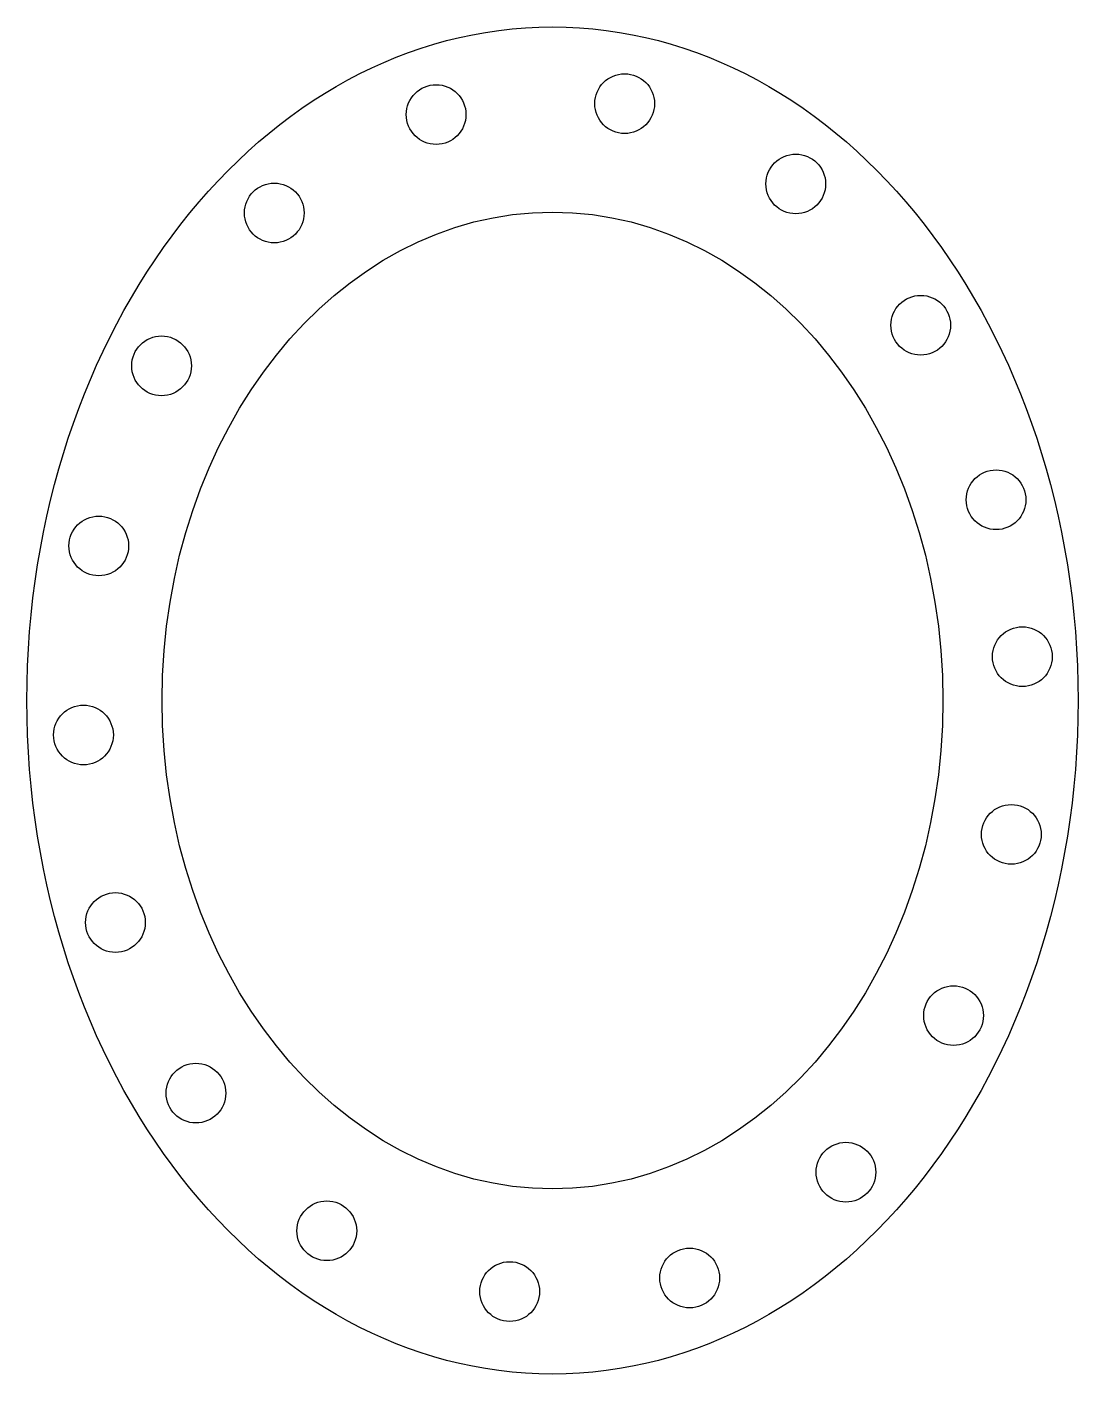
# Model space of a CAD drawing. Header units: millimetres. Extents: x -75 to 75, y -97 to 97.
import ezdxf

# ---------------------------------------------------------------- set-up
doc = ezdxf.new("R2010")
doc.units = ezdxf.units.MM
doc.layers.get('0').update_dxf_attribs({"linetype": 'CONTINUOUS'})

msp = doc.modelspace()

# ---------------------------------------------------------------- linework, layer by layer
for centre in [(10.34, 85.54), (-16.68, 83.97), (34.87, 74.03), (-39.88, 69.87), (52.78, 53.78), (-56.04, 47.96), (63.58, 28.77), (-65.04, 22.15), (67.35, 6.28), (-67.23, -4.94), (65.77, -19.19), (-62.65, -31.82), (57.49, -45.16), (-51.11, -56.27), (42.06, -67.6), (-32.35, -76), (19.66, -82.76), (-6.14, -84.71)]:
    msp.add_circle(centre, 4.28)
for major_axis, ratio in [((0, 96.53), 0.780428), ((0, -70), 0.799481)]:
    msp.add_ellipse((0, 0), major_axis=major_axis, ratio=ratio)

doc.saveas('drawing.dxf')
